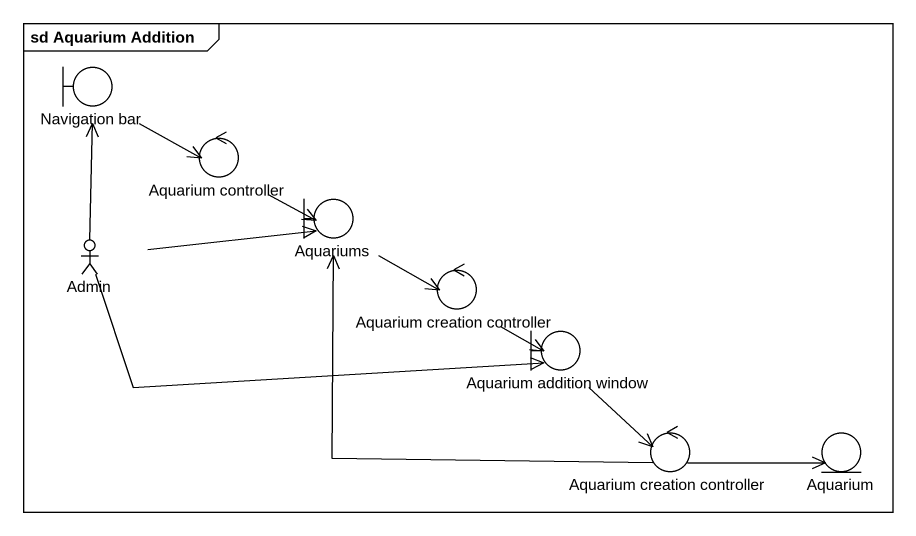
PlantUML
@startuml
mainframe sd Aquarium Addition
boundary "Navigation bar" as Navigation_bar
control "Aquarium controller" as Aquarium_controller
boundary Aquariums
actor Admin
control "Aquarium creation controller" as Aquarium_creation_controller
boundary "Aquarium addition window" as Aquarium_addition_window
control "Aquarium creation controller" as Aquarium_creation_controller_2
entity Aquarium
Navigation_bar -right-> Aquarium_controller
Aquarium_controller -right-> Aquariums
Aquariums -right-> Aquarium_creation_controller
Admin -up-> Navigation_bar
Admin -right-> Aquariums
Admin -right-> Aquarium_addition_window
Aquarium_creation_controller -right-> Aquarium_addition_window
Aquarium_addition_window --> Aquarium_creation_controller_2
Aquarium_creation_controller_2 -up-> Aquariums
Aquarium_creation_controller_2 -right-> Aquarium
@enduml
